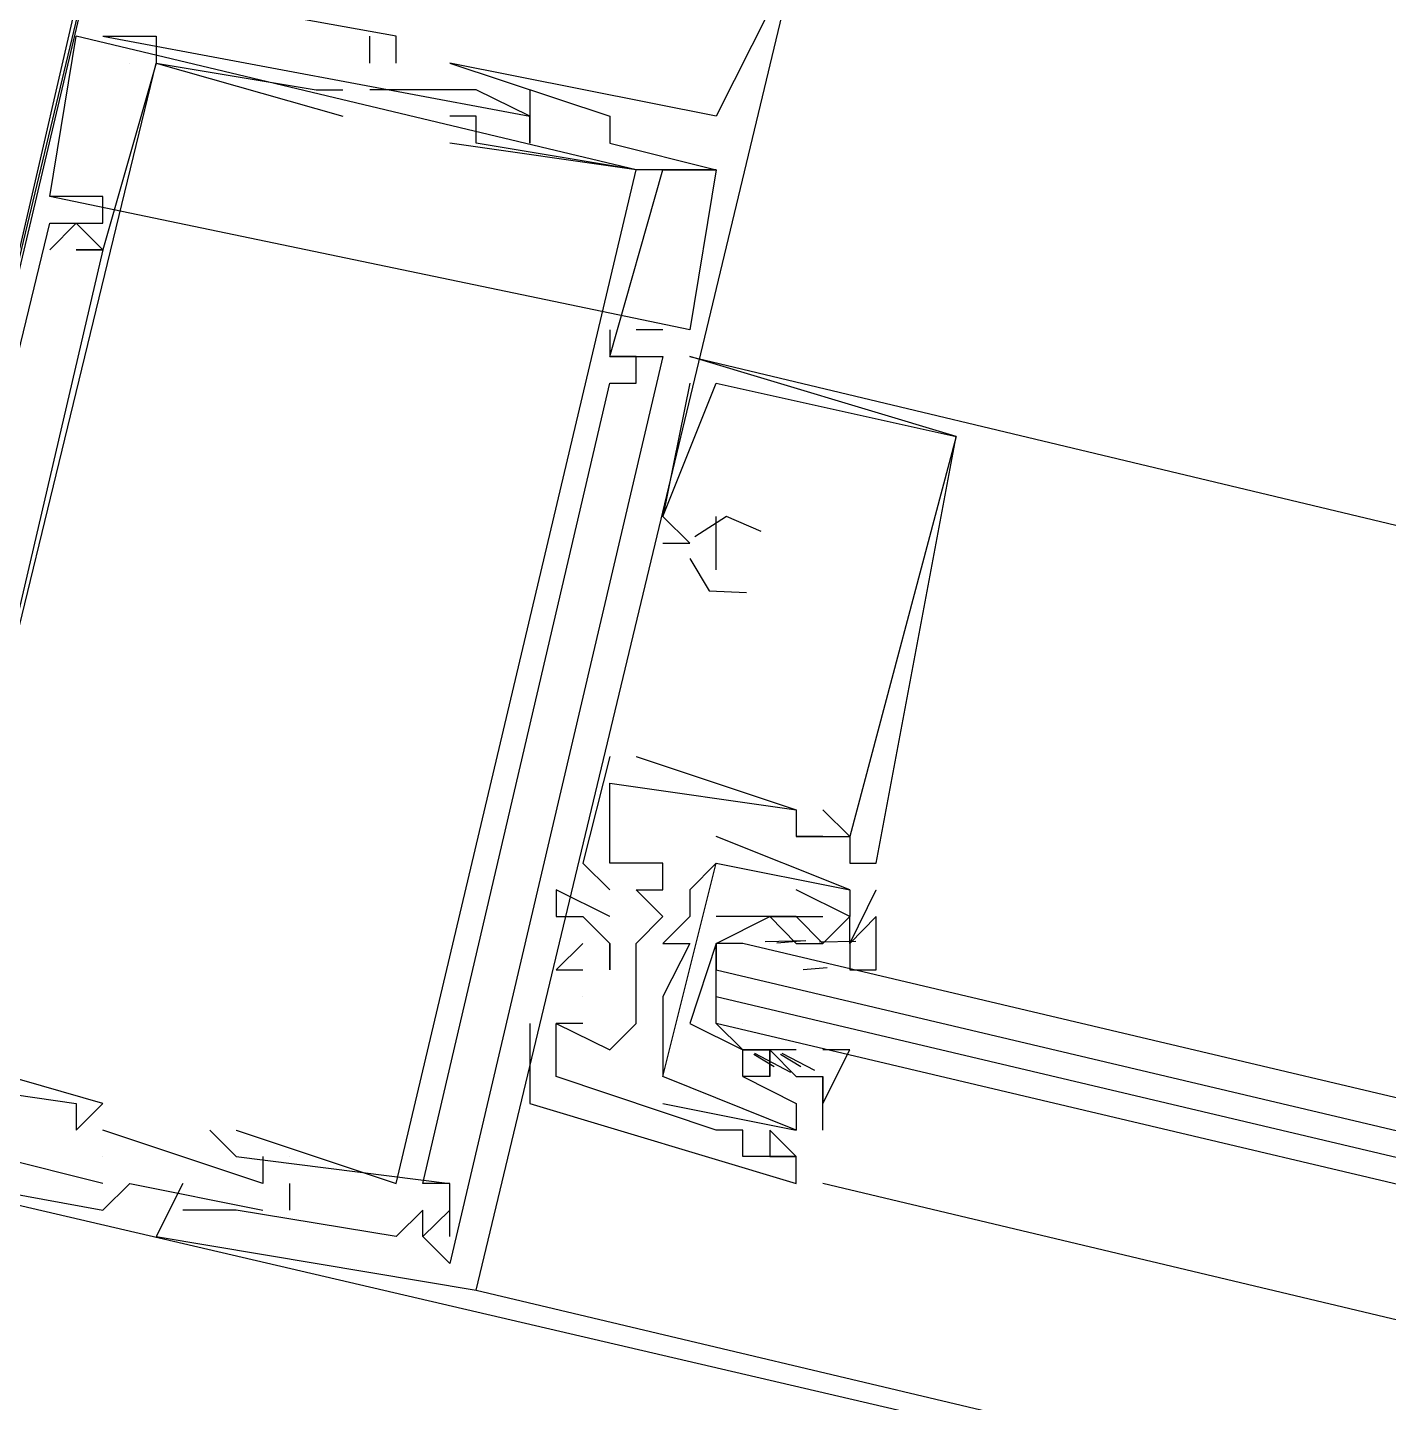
# Model space of a CAD drawing. Header units: feet. Extents: x -84 to 198, y -22 to 181.
# Drawn here: x 110.336 to 111.016, y 147.455 to 148.142 of the extents above; entities that cross this region are included whole.
import ezdxf

# ---------------------------------------------------------------- set-up
doc = ezdxf.new("R2010")
doc.units = ezdxf.units.FT
doc.layers.add('A-LINEA', color=7, linetype='CONTINUOUS')
doc.layers.add('A-MURO-CONCRETO', color=8, linetype='CONTINUOUS')

msp = doc.modelspace()

# ---------------------------------------------------------------- linework, layer by layer
at = {"layer": 'A-LINEA'}
for p, q in [((110.64, 148.0711), (110.36, 148.1378)), ((110.36, 148.1378), (110.36, 148.1378)), ((110.64, 148.0711), (110.36, 148.1378)), ((110.36, 148.1378), (110.36, 148.1378)), ((110.64, 148.0711), (110.36, 148.1378)), ((110.36, 148.1378), (110.36, 148.1378)), ((110.3733, 148.1378), (110.4, 148.1378)), ((110.3733, 148.1378), (110.3733, 148.1378)), ((110.3733, 148.1378), (110.3733, 148.1378)), ((110.3733, 148.1378), (110.4, 148.1378)), ((110.3733, 148.1378), (110.3733, 148.1378)), ((110.3733, 148.1378), (110.3733, 148.1378)), ((110.3733, 148.1378), (110.4, 148.1378)), ((110.3733, 148.1378), (110.3733, 148.1378)), ((110.3733, 148.1378), (110.3733, 148.1378)), ((110.4, 148.1378), (110.4, 148.1378)), ((110.4, 148.1378), (110.4, 148.1378)), ((110.4, 148.1378), (110.4, 148.1378)), ((110.4, 148.1378), (110.4, 148.1378)), ((110.4, 148.1378), (110.4, 148.1378)), ((110.4, 148.1378), (110.4, 148.1378)), ((110.5067, 148.1378), (110.5067, 148.1378)), ((110.5067, 148.1378), (110.5067, 148.1378)), ((110.5067, 148.1378), (110.5067, 148.1378)), ((110.52, 148.1378), (110.52, 148.1378)), ((110.52, 148.1378), (110.52, 148.1378)), ((110.52, 148.1378), (110.52, 148.1378)), ((110.3867, 148.1244), (110.3867, 148.1244)), ((110.3867, 148.1244), (110.3867, 148.1244)), ((110.3867, 148.1244), (110.3867, 148.1244)), ((110.4, 148.1244), (110.4, 148.1244)), ((110.4, 148.1244), (110.4, 148.1244)), ((110.4, 148.1244), (110.4, 148.1244)), ((110.4, 148.1244), (110.4, 148.1244)), ((110.4, 148.1244), (110.4, 148.1244)), ((110.4, 148.1244), (110.4, 148.1244)), ((110.4, 148.1244), (110.4, 148.1244)), ((110.4, 148.1244), (110.4, 148.1244)), ((110.4, 148.1244), (110.4, 148.1244)), ((110.5067, 148.1244), (110.5067, 148.1244)), ((110.5067, 148.1244), (110.5067, 148.1244)), ((110.5067, 148.1244), (110.5067, 148.1244)), ((110.5067, 148.1244), (110.5067, 148.1244)), ((110.5067, 148.1244), (110.5067, 148.1244)), ((110.5067, 148.1244), (110.5067, 148.1244)), ((110.52, 148.1244), (110.52, 148.1244)), ((110.52, 148.1244), (110.52, 148.1244)), ((110.52, 148.1244), (110.52, 148.1244)), ((110.52, 148.1244), (110.52, 148.1244)), ((110.52, 148.1244), (110.52, 148.1244)), ((110.52, 148.1244), (110.52, 148.1244)), ((110.5467, 148.1244), (110.5467, 148.1244)), ((110.5467, 148.1244), (110.5467, 148.1244)), ((110.5467, 148.1244), (110.5467, 148.1244)), ((110.48, 148.1111), (110.48, 148.1111)), ((110.48, 148.1111), (110.48, 148.1111)), ((110.48, 148.1111), (110.48, 148.1111)), ((110.4933, 148.1111), (110.4933, 148.1111)), ((110.4933, 148.1111), (110.4933, 148.1111)), ((110.4933, 148.1111), (110.4933, 148.1111)), ((110.5067, 148.1111), (110.5067, 148.1111)), ((110.5067, 148.1111), (110.5067, 148.1111)), ((110.5067, 148.1111), (110.5067, 148.1111)), ((110.5467, 148.1111), (110.5467, 148.1111)), ((110.5467, 148.1111), (110.5467, 148.1111)), ((110.5467, 148.1111), (110.5467, 148.1111)), ((110.56, 148.1111), (110.56, 148.1111)), ((110.56, 148.1111), (110.56, 148.1111)), ((110.56, 148.1111), (110.56, 148.1111)), ((110.5867, 148.1111), (110.5867, 148.1111)), ((110.5867, 148.1111), (110.5867, 148.1111)), ((110.5867, 148.1111), (110.5867, 148.1111)), ((110.4933, 148.0978), (110.4933, 148.0978)), ((110.4933, 148.0978), (110.4933, 148.0978)), ((110.4933, 148.0978), (110.4933, 148.0978)), ((110.5467, 148.0978), (110.5467, 148.0978)), ((110.5467, 148.0978), (110.5467, 148.0978)), ((110.5467, 148.0978), (110.5467, 148.0978)), ((110.56, 148.0978), (110.56, 148.0978)), ((110.56, 148.0978), (110.56, 148.0978)), ((110.56, 148.0978), (110.56, 148.0978)), ((110.5867, 148.0978), (110.5867, 148.0978)), ((110.5867, 148.0978), (110.5867, 148.0978)), ((110.5867, 148.0978), (110.5867, 148.0978)), ((110.5867, 148.0978), (110.5867, 148.0978)), ((110.5867, 148.0978), (110.5867, 148.0978)), ((110.5867, 148.0978), (110.5867, 148.0978)), ((110.5867, 148.0978), (110.5867, 148.0978)), ((110.5867, 148.0978), (110.5867, 148.0978)), ((110.5867, 148.0978), (110.5867, 148.0978)), ((110.6267, 148.0978), (110.6267, 148.0978)), ((110.6267, 148.0978), (110.6267, 148.0978)), ((110.6267, 148.0978), (110.6267, 148.0978)), ((110.68, 148.0978), (110.68, 148.0978)), ((110.68, 148.0978), (110.68, 148.0978)), ((110.68, 148.0978), (110.68, 148.0978)), ((110.5467, 148.0844), (110.5467, 148.0844)), ((110.5467, 148.0844), (110.5467, 148.0844)), ((110.5467, 148.0844), (110.5467, 148.0844)), ((110.56, 148.0844), (110.56, 148.0844)), ((110.56, 148.0844), (110.56, 148.0844)), ((110.56, 148.0844), (110.56, 148.0844)), ((110.5867, 148.0844), (110.5867, 148.0844)), ((110.5867, 148.0844), (110.5867, 148.0844)), ((110.5867, 148.0844), (110.5867, 148.0844)), ((110.6267, 148.0844), (110.6267, 148.0844)), ((110.6267, 148.0844), (110.6267, 148.0844)), ((110.6267, 148.0844), (110.6267, 148.0844)), ((110.64, 148.0711), (110.64, 148.0711)), ((110.64, 148.0711), (110.64, 148.0711)), ((110.64, 148.0711), (110.64, 148.0711)), ((110.64, 148.0711), (110.64, 148.0711)), ((110.64, 148.0711), (110.64, 148.0711)), ((110.64, 148.0711), (110.64, 148.0711)), ((110.6533, 148.0711), (110.6533, 148.0711)), ((110.6533, 148.0711), (110.6533, 148.0711)), ((110.6533, 148.0711), (110.6533, 148.0711)), ((110.68, 148.0711), (110.68, 148.0711)), ((110.68, 148.0711), (110.68, 148.0711)), ((110.68, 148.0711), (110.68, 148.0711)), ((110.68, 148.0711), (110.68, 148.0711)), ((110.68, 148.0711), (110.68, 148.0711)), ((110.68, 148.0711), (110.68, 148.0711)), ((110.68, 148.0711), (110.68, 148.0711)), ((110.68, 148.0711), (110.68, 148.0711)), ((110.68, 148.0711), (110.68, 148.0711)), ((110.6667, 147.9911), (110.3467, 148.0578)), ((110.3467, 148.0578), (110.3467, 148.0578)), ((110.6667, 147.9911), (110.3467, 148.0578)), ((110.3467, 148.0578), (110.3467, 148.0578)), ((110.6667, 147.9911), (110.3467, 148.0578)), ((110.3467, 148.0578), (110.3467, 148.0578)), ((110.3733, 148.0578), (110.3733, 148.0578)), ((110.3733, 148.0578), (110.3733, 148.0578)), ((110.3733, 148.0578), (110.3733, 148.0578)), ((110.36, 148.0444), (110.3467, 148.0311)), ((110.3467, 148.0444), (110.3467, 148.0444)), ((110.36, 148.0444), (110.3467, 148.0311)), ((110.3467, 148.0444), (110.3467, 148.0444)), ((110.36, 148.0444), (110.3467, 148.0311)), ((110.3467, 148.0444), (110.3467, 148.0444)), ((110.36, 148.0444), (110.36, 148.0444)), ((110.36, 148.0444), (110.36, 148.0444)), ((110.36, 148.0444), (110.36, 148.0444)), ((110.36, 148.0444), (110.36, 148.0444)), ((110.36, 148.0444), (110.36, 148.0444)), ((110.36, 148.0444), (110.36, 148.0444)), ((110.3733, 148.0444), (110.3733, 148.0444)), ((110.3733, 148.0444), (110.3733, 148.0444)), ((110.3733, 148.0444), (110.3733, 148.0444)), ((110.3467, 148.0311), (110.3467, 148.0311)), ((110.3467, 148.0311), (110.3467, 148.0311)), ((110.3467, 148.0311), (110.3467, 148.0311)), ((110.36, 148.0311), (110.36, 148.0311)), ((110.36, 148.0311), (110.36, 148.0311)), ((110.36, 148.0311), (110.36, 148.0311)), ((110.3733, 148.0311), (110.3733, 148.0311)), ((110.3733, 148.0311), (110.3733, 148.0311)), ((110.3733, 148.0311), (110.3733, 148.0311)), ((110.3733, 148.0311), (110.3733, 148.0311)), ((110.3733, 148.0311), (110.3733, 148.0311)), ((110.3733, 148.0311), (110.3733, 148.0311)), ((110.6267, 147.9911), (110.6267, 147.9911)), ((110.6267, 147.9911), (110.6267, 147.9911)), ((110.6267, 147.9911), (110.6267, 147.9911)), ((110.6533, 147.9911), (110.64, 147.9911)), ((110.64, 147.9911), (110.64, 147.9911)), ((110.6533, 147.9911), (110.64, 147.9911)), ((110.64, 147.9911), (110.64, 147.9911)), ((110.6533, 147.9911), (110.64, 147.9911)), ((110.64, 147.9911), (110.64, 147.9911)), ((110.6533, 147.9911), (110.6533, 147.9911)), ((110.6533, 147.9911), (110.6533, 147.9911)), ((110.6533, 147.9911), (110.6533, 147.9911)), ((110.6667, 147.9911), (110.6667, 147.9911)), ((110.6667, 147.9911), (110.6667, 147.9911)), ((110.6667, 147.9911), (110.6667, 147.9911)), ((110.6267, 147.9778), (110.6267, 147.9778)), ((110.6267, 147.9778), (110.6267, 147.9778)), ((110.6267, 147.9778), (110.6267, 147.9778)), ((110.6267, 147.9778), (110.6267, 147.9778)), ((110.6267, 147.9778), (110.6267, 147.9778)), ((110.6267, 147.9778), (110.6267, 147.9778)), ((110.64, 147.9778), (110.64, 147.9778)), ((110.64, 147.9778), (110.64, 147.9778)), ((110.64, 147.9778), (110.64, 147.9778)), ((110.64, 147.9778), (110.64, 147.9778)), ((110.64, 147.9778), (110.64, 147.9778)), ((110.64, 147.9778), (110.64, 147.9778)), ((110.6533, 147.9778), (110.6533, 147.9778)), ((110.6533, 147.9778), (110.6533, 147.9778)), ((110.6533, 147.9778), (110.6533, 147.9778)), ((110.8, 147.9378), (110.6667, 147.9778)), ((110.6667, 147.9778), (110.6667, 147.9778)), ((110.8, 147.9378), (110.6667, 147.9778)), ((110.6667, 147.9778), (110.6667, 147.9778)), ((110.8, 147.9378), (110.6667, 147.9778)), ((110.6667, 147.9778), (110.6667, 147.9778)), ((110.6267, 147.9644), (110.6267, 147.9644)), ((110.6267, 147.9644), (110.6267, 147.9644)), ((110.6267, 147.9644), (110.6267, 147.9644)), ((110.64, 147.9644), (110.64, 147.9644)), ((110.64, 147.9644), (110.64, 147.9644)), ((110.64, 147.9644), (110.64, 147.9644)), ((110.6667, 147.9644), (110.6533, 147.8978)), ((110.6667, 147.9644), (110.6533, 147.8978)), ((110.6667, 147.9644), (110.6533, 147.8978)), ((110.6667, 147.9644), (110.6667, 147.9644)), ((110.6667, 147.9644), (110.6667, 147.9644)), ((110.6667, 147.9644), (110.6667, 147.9644)), ((110.68, 147.9644), (110.68, 147.9644)), ((110.68, 147.9644), (110.68, 147.9644)), ((110.68, 147.9644), (110.68, 147.9644)), ((110.8, 147.9378), (110.8, 147.9378)), ((110.8, 147.9378), (110.8, 147.9378)), ((110.8, 147.9378), (110.8, 147.9378)), ((110.8, 147.9378), (110.8, 147.9378)), ((110.8, 147.9378), (110.8, 147.9378)), ((110.8, 147.9378), (110.8, 147.9378)), ((110.6533, 147.8978), (110.6533, 147.8978)), ((110.6533, 147.8978), (110.6533, 147.8978)), ((110.6533, 147.8978), (110.6533, 147.8978)), ((110.6533, 147.8978), (110.6533, 147.8978)), ((110.6533, 147.8978), (110.6533, 147.8978)), ((110.6533, 147.8978), (110.6533, 147.8978)), ((110.68, 147.8978), (110.68, 147.8978)), ((110.68, 147.8978), (110.68, 147.8978)), ((110.68, 147.8978), (110.68, 147.8978)), ((110.6533, 147.8844), (110.6667, 147.8844)), ((110.6533, 147.8844), (110.6533, 147.8844)), ((110.6533, 147.8844), (110.6667, 147.8844)), ((110.6533, 147.8844), (110.6533, 147.8844)), ((110.6533, 147.8844), (110.6667, 147.8844)), ((110.6533, 147.8844), (110.6533, 147.8844)), ((110.6667, 147.8844), (110.6667, 147.8844)), ((110.6667, 147.8844), (110.6667, 147.8844)), ((110.6667, 147.8844), (110.6667, 147.8844)), ((110.6667, 147.8844), (110.6667, 147.8844)), ((110.6667, 147.8844), (110.6667, 147.8844)), ((110.6667, 147.8844), (110.6667, 147.8844)), ((110.68, 147.8844), (110.68, 147.8844)), ((110.68, 147.8844), (110.68, 147.8844)), ((110.68, 147.8844), (110.68, 147.8844)), ((110.68, 147.8711), (110.68, 147.8711)), ((110.68, 147.8711), (110.68, 147.8711)), ((110.68, 147.8711), (110.68, 147.8711)), ((110.6267, 147.7778), (110.6267, 147.7778)), ((110.6267, 147.7778), (110.6267, 147.7778)), ((110.6267, 147.7778), (110.6267, 147.7778)), ((110.64, 147.7778), (110.64, 147.7778)), ((110.64, 147.7778), (110.64, 147.7778)), ((110.64, 147.7778), (110.64, 147.7778)), ((110.6267, 147.7644), (110.6267, 147.7644)), ((110.6267, 147.7644), (110.6267, 147.7644)), ((110.6267, 147.7644), (110.6267, 147.7644)), ((110.6267, 147.7644), (110.6267, 147.7644)), ((110.6267, 147.7644), (110.6267, 147.7644)), ((110.6267, 147.7644), (110.6267, 147.7644)), ((110.72, 147.7511), (110.72, 147.7511)), ((110.72, 147.7511), (110.72, 147.7511)), ((110.72, 147.7511), (110.72, 147.7511)), ((110.72, 147.7511), (110.72, 147.7511)), ((110.72, 147.7511), (110.72, 147.7511)), ((110.72, 147.7511), (110.72, 147.7511)), ((110.7333, 147.7511), (110.7333, 147.7511)), ((110.7333, 147.7511), (110.7333, 147.7511)), ((110.7333, 147.7511), (110.7333, 147.7511)), ((110.7467, 147.7111), (110.68, 147.7378)), ((110.68, 147.7378), (110.68, 147.7378)), ((110.7467, 147.7111), (110.68, 147.7378)), ((110.68, 147.7378), (110.68, 147.7378)), ((110.72, 147.7378), (110.72, 147.7378)), ((110.72, 147.7378), (110.72, 147.7378)), ((110.72, 147.7378), (110.72, 147.7378)), ((110.72, 147.7378), (110.72, 147.7378)), ((110.72, 147.7378), (110.72, 147.7378)), ((110.72, 147.7378), (110.72, 147.7378)), ((110.7333, 147.7378), (110.7333, 147.7378)), ((110.7333, 147.7378), (110.7333, 147.7378)), ((110.7333, 147.7378), (110.7333, 147.7378)), ((110.7467, 147.7378), (110.7467, 147.7378)), ((110.7467, 147.7378), (110.7467, 147.7378)), ((110.7467, 147.7378), (110.7467, 147.7378)), ((110.7467, 147.7378), (110.7467, 147.7378)), ((110.7467, 147.7378), (110.7467, 147.7378)), ((110.7467, 147.7378), (110.7467, 147.7378)), ((110.6133, 147.7244), (110.6133, 147.7244)), ((110.6133, 147.7244), (110.6133, 147.7244)), ((110.6133, 147.7244), (110.6133, 147.7244)), ((110.6267, 147.7244), (110.6267, 147.7244)), ((110.6267, 147.7244), (110.6267, 147.7244)), ((110.6267, 147.7244), (110.6267, 147.7244)), ((110.6533, 147.7244), (110.6533, 147.7244)), ((110.6533, 147.7244), (110.6533, 147.7244)), ((110.6533, 147.7244), (110.6533, 147.7244)), ((110.68, 147.7244), (110.68, 147.7244)), ((110.68, 147.7244), (110.68, 147.7244)), ((110.68, 147.7244), (110.68, 147.7244)), ((110.68, 147.7244), (110.68, 147.7244)), ((110.7467, 147.7244), (110.7467, 147.7244)), ((110.7467, 147.7244), (110.7467, 147.7244)), ((110.7467, 147.7244), (110.7467, 147.7244)), ((110.76, 147.7244), (110.76, 147.7244)), ((110.76, 147.7244), (110.76, 147.7244)), ((110.76, 147.7244), (110.76, 147.7244)), ((110.6, 147.7111), (110.6, 147.7111)), ((110.6, 147.7111), (110.6, 147.7111)), ((110.6, 147.7111), (110.6, 147.7111)), ((110.6267, 147.7111), (110.6267, 147.7111)), ((110.6267, 147.7111), (110.6267, 147.7111)), ((110.6267, 147.7111), (110.6267, 147.7111)), ((110.64, 147.7111), (110.64, 147.7111)), ((110.64, 147.7111), (110.64, 147.7111)), ((110.64, 147.7111), (110.64, 147.7111)), ((110.6533, 147.7111), (110.6533, 147.7111)), ((110.6533, 147.7111), (110.6533, 147.7111)), ((110.6533, 147.7111), (110.6533, 147.7111)), ((110.6667, 147.7111), (110.6667, 147.7111)), ((110.6667, 147.7111), (110.6667, 147.7111)), ((110.72, 147.7111), (110.72, 147.7111)), ((110.72, 147.7111), (110.72, 147.7111)), ((110.7467, 147.6844), (110.76, 147.7111)), ((110.7467, 147.7111), (110.7467, 147.7111)), ((110.7467, 147.7111), (110.7467, 147.7111)), ((110.7467, 147.6844), (110.76, 147.7111)), ((110.7467, 147.7111), (110.7467, 147.7111)), ((110.7467, 147.7111), (110.7467, 147.7111)), ((110.76, 147.7111), (110.76, 147.7111)), ((110.76, 147.7111), (110.76, 147.7111)), ((110.6, 147.6978), (110.6, 147.6978)), ((110.6, 147.6978), (110.6, 147.6978)), ((110.6, 147.6978), (110.6, 147.6978)), ((110.6133, 147.6978), (110.6133, 147.6978)), ((110.6133, 147.6978), (110.6133, 147.6978)), ((110.6133, 147.6978), (110.6133, 147.6978)), ((110.6267, 147.6978), (110.6267, 147.6978)), ((110.6267, 147.6978), (110.6267, 147.6978)), ((110.6267, 147.6978), (110.6267, 147.6978)), ((110.6533, 147.6978), (110.6533, 147.6978)), ((110.6533, 147.6978), (110.6533, 147.6978)), ((110.6533, 147.6978), (110.6533, 147.6978)), ((110.6667, 147.6978), (110.6667, 147.6978)), ((110.6667, 147.6978), (110.6667, 147.6978)), ((110.7067, 147.6978), (110.7067, 147.6978)), ((110.7067, 147.6978), (110.7067, 147.6978)), ((110.72, 147.6978), (110.72, 147.6978)), ((110.72, 147.6978), (110.72, 147.6978)), ((110.72, 147.6978), (110.72, 147.6978)), ((110.72, 147.6978), (110.72, 147.6978)), ((110.7333, 147.6978), (110.7333, 147.6978)), ((110.7333, 147.6978), (110.7333, 147.6978)), ((110.7467, 147.6978), (110.7467, 147.6978)), ((110.7467, 147.6978), (110.7467, 147.6978)), ((110.6133, 147.6844), (110.6133, 147.6844)), ((110.6133, 147.6844), (110.6133, 147.6844)), ((110.6133, 147.6844), (110.6133, 147.6844)), ((110.6267, 147.6844), (110.6267, 147.6844)), ((110.6267, 147.6844), (110.6267, 147.6844)), ((110.6267, 147.6844), (110.6267, 147.6844)), ((110.64, 147.6844), (110.64, 147.6844)), ((110.64, 147.6844), (110.64, 147.6844)), ((110.64, 147.6844), (110.64, 147.6844)), ((110.6533, 147.6844), (110.6533, 147.6844)), ((110.6533, 147.6844), (110.6533, 147.6844)), ((110.6667, 147.6844), (110.6667, 147.6844)), ((110.68, 147.6844), (110.6667, 147.6444)), ((110.6667, 147.6844), (110.6667, 147.6844)), ((110.7044, 147.6853), (110.7248, 147.6859)), ((110.7067, 147.6844), (110.7067, 147.6844)), ((110.7102, 147.6846), (110.7221, 147.6856)), ((110.72, 147.6844), (110.7333, 147.6844)), ((110.72, 147.6844), (110.72, 147.6844)), ((110.7316, 147.6852), (110.7498, 147.6855)), ((110.7333, 147.6844), (110.7333, 147.6844)), ((110.7333, 147.6844), (110.7333, 147.6844)), ((110.7467, 147.6844), (110.7467, 147.6844)), ((110.7467, 147.6844), (110.7467, 147.6844)), ((110.6, 147.6711), (110.6, 147.6711)), ((110.6, 147.6711), (110.6, 147.6711)), ((110.6, 147.6711), (110.6, 147.6711)), ((110.6133, 147.6711), (110.6133, 147.6711)), ((110.6133, 147.6711), (110.6133, 147.6711)), ((110.6133, 147.6711), (110.6133, 147.6711)), ((110.64, 147.6711), (110.64, 147.6711)), ((110.64, 147.6711), (110.64, 147.6711)), ((110.64, 147.6711), (110.64, 147.6711)), ((110.68, 147.6578), (110.68, 147.6711)), ((110.7235, 147.6713), (110.7354, 147.6723)), ((110.6133, 147.6578), (110.6133, 147.6578)), ((110.6133, 147.6578), (110.6133, 147.6578)), ((110.6133, 147.6578), (110.6133, 147.6578)), ((110.64, 147.6578), (110.64, 147.6578)), ((110.64, 147.6578), (110.64, 147.6578)), ((110.64, 147.6578), (110.64, 147.6578)), ((110.6533, 147.6578), (110.6533, 147.6578)), ((110.6533, 147.6578), (110.6533, 147.6578)), ((110.5867, 147.6444), (110.5867, 147.6444)), ((110.5867, 147.6444), (110.5867, 147.6444)), ((110.5867, 147.6444), (110.5867, 147.6444)), ((110.6, 147.6444), (110.6, 147.6444)), ((110.6, 147.6444), (110.6, 147.6444)), ((110.6, 147.6444), (110.6, 147.6444)), ((110.6, 147.6444), (110.6, 147.6444)), ((110.6, 147.6444), (110.6, 147.6444)), ((110.6, 147.6444), (110.6, 147.6444)), ((110.6133, 147.6444), (110.6133, 147.6444)), ((110.6133, 147.6444), (110.6133, 147.6444)), ((110.6133, 147.6444), (110.6133, 147.6444)), ((110.64, 147.6444), (110.64, 147.6444)), ((110.64, 147.6444), (110.64, 147.6444)), ((110.64, 147.6444), (110.64, 147.6444)), ((110.68, 147.6444), (110.68, 147.6444)), ((110.6933, 147.6444), (110.6933, 147.6444)), ((110.6267, 147.6311), (110.6267, 147.6311)), ((110.6267, 147.6311), (110.6267, 147.6311)), ((110.6267, 147.6311), (110.6267, 147.6311)), ((110.6533, 147.6311), (110.6533, 147.6311)), ((110.6533, 147.6311), (110.6533, 147.6311)), ((110.6933, 147.6311), (110.6933, 147.6311)), ((110.6933, 147.6311), (110.6933, 147.6311)), ((110.7089, 147.6226), (110.6987, 147.6288)), ((110.7172, 147.6198), (110.6992, 147.6294)), ((110.7067, 147.6311), (110.7067, 147.6311)), ((110.7067, 147.6311), (110.7067, 147.6311)), ((110.72, 147.6311), (110.7067, 147.6311)), ((110.7067, 147.6311), (110.7067, 147.6311)), ((110.7222, 147.6226), (110.7121, 147.6288)), ((110.7292, 147.6208), (110.713, 147.6293)), ((110.72, 147.6311), (110.72, 147.6311)), ((110.72, 147.6311), (110.72, 147.6311)), ((110.6, 147.6178), (110.6, 147.6178)), ((110.6, 147.6178), (110.6, 147.6178)), ((110.6, 147.6178), (110.6, 147.6178)), ((110.6533, 147.6178), (110.6533, 147.6178)), ((110.6533, 147.6178), (110.6533, 147.6178)), ((110.6933, 147.6178), (110.6933, 147.6178)), ((110.6933, 147.6178), (110.6933, 147.6178)), ((110.6933, 147.6178), (110.6933, 147.6178)), ((110.6933, 147.6178), (110.6933, 147.6178)), ((110.7067, 147.6178), (110.7067, 147.6178)), ((110.7067, 147.6178), (110.7067, 147.6178)), ((110.7067, 147.6178), (110.7067, 147.6178)), ((110.7067, 147.6178), (110.7067, 147.6178)), ((110.7333, 147.5911), (110.7333, 147.6178)), ((110.7333, 147.6178), (110.7333, 147.6178)), ((110.7333, 147.5911), (110.7333, 147.6178)), ((110.7333, 147.6178), (110.7333, 147.6178)), ((110.36, 147.6044), (110.36, 147.6044)), ((110.36, 147.6044), (110.36, 147.6044)), ((110.36, 147.6044), (110.36, 147.6044)), ((110.3733, 147.6044), (110.3733, 147.6044)), ((110.3733, 147.6044), (110.3733, 147.6044)), ((110.3733, 147.6044), (110.3733, 147.6044)), ((110.5867, 147.6044), (110.5867, 147.6044)), ((110.5867, 147.6044), (110.5867, 147.6044)), ((110.5867, 147.6044), (110.5867, 147.6044)), ((110.6533, 147.6044), (110.72, 147.5911)), ((110.6533, 147.6044), (110.6533, 147.6044)), ((110.6533, 147.6044), (110.72, 147.5911)), ((110.6533, 147.6044), (110.6533, 147.6044)), ((110.72, 147.6044), (110.72, 147.6044)), ((110.72, 147.6044), (110.72, 147.6044)), ((110.36, 147.5911), (110.36, 147.5911)), ((110.36, 147.5911), (110.36, 147.5911)), ((110.36, 147.5911), (110.36, 147.5911)), ((110.3733, 147.5911), (110.3733, 147.5911)), ((110.3733, 147.5911), (110.3733, 147.5911)), ((110.3733, 147.5911), (110.3733, 147.5911)), ((110.4267, 147.5911), (110.4267, 147.5911)), ((110.4267, 147.5911), (110.4267, 147.5911)), ((110.4267, 147.5911), (110.4267, 147.5911)), ((110.44, 147.5911), (110.44, 147.5911)), ((110.44, 147.5911), (110.44, 147.5911)), ((110.44, 147.5911), (110.44, 147.5911)), ((110.68, 147.5911), (110.68, 147.5911)), ((110.68, 147.5911), (110.68, 147.5911)), ((110.68, 147.5911), (110.68, 147.5911)), ((110.6933, 147.5911), (110.6933, 147.5911)), ((110.6933, 147.5911), (110.6933, 147.5911)), ((110.6933, 147.5911), (110.6933, 147.5911)), ((110.7067, 147.5911), (110.7067, 147.5911)), ((110.7067, 147.5911), (110.7067, 147.5911)), ((110.7067, 147.5911), (110.7067, 147.5911)), ((110.72, 147.5911), (110.72, 147.5911)), ((110.72, 147.5911), (110.72, 147.5911)), ((110.72, 147.5911), (110.72, 147.5911)), ((110.72, 147.5911), (110.72, 147.5911)), ((110.7333, 147.5911), (110.7333, 147.5911)), ((110.7333, 147.5911), (110.7333, 147.5911)), ((110.2267, 147.5778), (110.8, 147.4444)), ((110.3733, 147.5778), (110.3733, 147.5778)), ((110.3733, 147.5778), (110.3733, 147.5778)), ((110.3733, 147.5778), (110.3733, 147.5778)), ((110.3733, 147.5778), (110.3733, 147.5778)), ((110.3733, 147.5778), (110.3733, 147.5778)), ((110.3733, 147.5778), (110.3733, 147.5778)), ((110.44, 147.5778), (110.44, 147.5778)), ((110.44, 147.5778), (110.44, 147.5778)), ((110.44, 147.5778), (110.44, 147.5778)), ((110.4533, 147.5778), (110.4533, 147.5778)), ((110.4533, 147.5778), (110.4533, 147.5778)), ((110.4533, 147.5778), (110.4533, 147.5778)), ((110.4667, 147.5778), (110.4667, 147.5778)), ((110.4667, 147.5778), (110.4667, 147.5778)), ((110.4667, 147.5778), (110.4667, 147.5778)), ((110.4667, 147.5778), (110.4667, 147.5778)), ((110.4667, 147.5778), (110.4667, 147.5778)), ((110.4667, 147.5778), (110.4667, 147.5778)), ((110.6933, 147.5778), (110.6933, 147.5778)), ((110.6933, 147.5778), (110.6933, 147.5778)), ((110.6933, 147.5778), (110.6933, 147.5778)), ((110.7067, 147.5778), (110.7067, 147.5778)), ((110.7067, 147.5778), (110.7067, 147.5778)), ((110.7067, 147.5778), (110.7067, 147.5778)), ((110.72, 147.5778), (110.72, 147.5778)), ((110.72, 147.5778), (110.72, 147.5778)), ((110.72, 147.5778), (110.72, 147.5778)), ((110.72, 147.5778), (110.72, 147.5778)), ((110.72, 147.5778), (110.72, 147.5778)), ((110.72, 147.5778), (110.72, 147.5778)), ((110.3733, 147.5644), (110.3733, 147.5644)), ((110.3733, 147.5644), (110.3733, 147.5644)), ((110.3733, 147.5644), (110.3733, 147.5644)), ((110.3867, 147.5644), (110.3867, 147.5644)), ((110.3867, 147.5644), (110.3867, 147.5644)), ((110.3867, 147.5644), (110.3867, 147.5644)), ((110.4133, 147.5644), (110.4133, 147.5644)), ((110.4133, 147.5644), (110.4133, 147.5644)), ((110.4133, 147.5644), (110.4133, 147.5644)), ((110.4533, 147.5644), (110.4533, 147.5644)), ((110.4533, 147.5644), (110.4533, 147.5644)), ((110.4533, 147.5644), (110.4533, 147.5644)), ((110.4667, 147.5511), (110.4667, 147.5644)), ((110.4667, 147.5644), (110.4667, 147.5644)), ((110.4667, 147.5511), (110.4667, 147.5644)), ((110.4667, 147.5644), (110.4667, 147.5644)), ((110.4667, 147.5511), (110.4667, 147.5644)), ((110.4667, 147.5644), (110.4667, 147.5644)), ((110.52, 147.5644), (110.52, 147.5644)), ((110.52, 147.5644), (110.52, 147.5644)), ((110.52, 147.5644), (110.52, 147.5644)), ((110.5333, 147.5644), (110.5333, 147.5644)), ((110.5333, 147.5644), (110.5333, 147.5644)), ((110.5333, 147.5644), (110.5333, 147.5644)), ((110.5467, 147.5644), (110.5467, 147.5644)), ((110.5467, 147.5644), (110.5467, 147.5644)), ((110.5467, 147.5644), (110.5467, 147.5644)), ((110.5467, 147.5644), (110.5467, 147.5644)), ((110.5467, 147.5644), (110.5467, 147.5644)), ((110.5467, 147.5644), (110.5467, 147.5644)), ((110.72, 147.5644), (110.72, 147.5644)), ((110.72, 147.5644), (110.72, 147.5644)), ((110.72, 147.5644), (110.72, 147.5644)), ((112.36, 147.1778), (110.7333, 147.5644)), ((110.3733, 147.5511), (110.3733, 147.5511)), ((110.3733, 147.5511), (110.3733, 147.5511)), ((110.3733, 147.5511), (110.3733, 147.5511)), ((110.4133, 147.5511), (110.4133, 147.5511)), ((110.4133, 147.5511), (110.4133, 147.5511)), ((110.4133, 147.5511), (110.4133, 147.5511)), ((110.44, 147.5511), (110.44, 147.5511)), ((110.44, 147.5511), (110.44, 147.5511)), ((110.44, 147.5511), (110.44, 147.5511)), ((110.4533, 147.5511), (110.4533, 147.5511)), ((110.4533, 147.5511), (110.4533, 147.5511)), ((110.4533, 147.5511), (110.4533, 147.5511)), ((110.4667, 147.5511), (110.4667, 147.5511)), ((110.4667, 147.5511), (110.4667, 147.5511)), ((110.4667, 147.5511), (110.4667, 147.5511)), ((110.5333, 147.5511), (110.5333, 147.5511)), ((110.5333, 147.5511), (110.5333, 147.5511)), ((110.5333, 147.5511), (110.5333, 147.5511)), ((110.5467, 147.5511), (110.5467, 147.5511)), ((110.5467, 147.5511), (110.5467, 147.5511)), ((110.5467, 147.5511), (110.5467, 147.5511)), ((110.4, 147.5378), (110.4, 147.5378)), ((110.4, 147.5378), (110.4, 147.5378)), ((110.4, 147.5378), (110.4, 147.5378)), ((110.52, 147.5378), (110.52, 147.5378)), ((110.52, 147.5378), (110.52, 147.5378)), ((110.52, 147.5378), (110.52, 147.5378)), ((110.5333, 147.5378), (110.5333, 147.5378)), ((110.5333, 147.5378), (110.5333, 147.5378)), ((110.5333, 147.5378), (110.5333, 147.5378)), ((110.5333, 147.5378), (110.5333, 147.5378)), ((110.5333, 147.5378), (110.5333, 147.5378)), ((110.5333, 147.5378), (110.5333, 147.5378)), ((110.5467, 147.5378), (110.5467, 147.5378)), ((110.5467, 147.5378), (110.5467, 147.5378)), ((110.5467, 147.5378), (110.5467, 147.5378)), ((110.5467, 147.5244), (110.5467, 147.5244)), ((110.5467, 147.5244), (110.5467, 147.5244)), ((110.5467, 147.5244), (110.5467, 147.5244)), ((110.56, 147.5111), (110.56, 147.5111)), ((110.56, 147.5111), (110.56, 147.5111)), ((110.56, 147.5111), (118.7733, 145.5644)), ((110.56, 147.5111), (110.56, 147.5111))]:
    msp.add_line(p, q, dxfattribs=at)
for points in [[(110.2267, 147.5778), (110.5733, 149.0444), (106.1867, 150.0844), (105.84, 148.6178), (110.2267, 147.5778)], [(110.3867, 148.2444), (110.3867, 148.2578), (110.2267, 147.5911)], [(110.3867, 148.2444), (110.3867, 148.2578), (110.2267, 147.5911)], [(110.3867, 148.2444), (110.3867, 148.2578), (110.2267, 147.5911)], [(110.4133, 147.5644), (110.4, 147.5378), (110.56, 147.5111), (110.72, 148.1778), (110.7067, 148.1911)], [(110.4133, 147.5644), (110.4, 147.5378), (110.56, 147.5111), (110.72, 148.1778), (110.7067, 148.1911)], [(110.4133, 147.5644), (110.4, 147.5378), (110.56, 147.5111), (110.72, 148.1778), (110.7067, 148.1911)], [(110.52, 148.1244), (110.52, 148.1378), (110.3733, 148.1644)], [(110.52, 148.1244), (110.52, 148.1378), (110.3733, 148.1644)], [(110.52, 148.1244), (110.52, 148.1378), (110.3733, 148.1644)], [(110.7067, 148.1511), (110.68, 148.0978), (110.5467, 148.1244), (110.6267, 148.0978), (110.6267, 148.0844), (110.68, 148.0711), (110.6667, 147.9911)], [(110.7067, 148.1511), (110.68, 148.0978), (110.5467, 148.1244), (110.6267, 148.0978), (110.6267, 148.0844), (110.68, 148.0711), (110.6667, 147.9911)], [(110.7067, 148.1511), (110.68, 148.0978), (110.5467, 148.1244), (110.6267, 148.0978), (110.6267, 148.0844), (110.68, 148.0711), (110.6667, 147.9911)], [(110.2533, 147.5911), (110.24, 147.6044), (110.3467, 148.0444), (110.36, 148.0444), (110.3733, 148.0444), (110.3733, 148.0578), (110.3467, 148.0578), (110.36, 148.1378)], [(110.2533, 147.5911), (110.24, 147.6044), (110.3467, 148.0444), (110.36, 148.0444), (110.3733, 148.0444), (110.3733, 148.0578), (110.3467, 148.0578), (110.36, 148.1378)], [(110.2533, 147.5911), (110.24, 147.6044), (110.3467, 148.0444), (110.36, 148.0444), (110.3733, 148.0444), (110.3733, 148.0578), (110.3467, 148.0578), (110.36, 148.1378)], [(110.3733, 148.1378), (110.4, 148.1378), (110.4, 148.1244), (110.48, 148.1111), (110.4933, 148.1111), (110.4933, 148.1111)], [(110.3733, 148.1378), (110.5867, 148.0978), (110.5867, 148.0844), (110.5867, 148.0978)], [(110.3733, 148.1378), (110.4, 148.1378), (110.4, 148.1244), (110.48, 148.1111), (110.4933, 148.1111), (110.4933, 148.1111)], [(110.3733, 148.1378), (110.5867, 148.0978), (110.5867, 148.0844), (110.5867, 148.0978)], [(110.3733, 148.1378), (110.4, 148.1378), (110.4, 148.1244), (110.48, 148.1111), (110.4933, 148.1111), (110.4933, 148.1111)], [(110.3733, 148.1378), (110.5867, 148.0978), (110.5867, 148.0844), (110.5867, 148.0978)], [(110.5067, 148.1244), (110.5067, 148.1244), (110.5067, 148.1378)], [(110.5067, 148.1244), (110.5067, 148.1244), (110.5067, 148.1378)], [(110.5067, 148.1244), (110.5067, 148.1244), (110.5067, 148.1378)], [(110.36, 148.0311), (110.3733, 148.0311), (110.28, 147.6311), (110.2533, 147.6311), (110.2533, 147.6044), (110.24, 147.6044), (110.2533, 147.6044), (110.2667, 147.6178), (110.36, 147.6044), (110.36, 147.5911), (110.3733, 147.6044), (110.28, 147.6311), (110.4, 148.1244), (110.4933, 148.0978)], [(110.36, 148.0311), (110.3733, 148.0311), (110.28, 147.6311), (110.2533, 147.6311), (110.2533, 147.6044), (110.24, 147.6044), (110.2533, 147.6044), (110.2667, 147.6178), (110.36, 147.6044), (110.36, 147.5911), (110.3733, 147.6044), (110.28, 147.6311), (110.4, 148.1244), (110.4933, 148.0978)], [(110.36, 148.0311), (110.3733, 148.0311), (110.28, 147.6311), (110.2533, 147.6311), (110.2533, 147.6044), (110.24, 147.6044), (110.2533, 147.6044), (110.2667, 147.6178), (110.36, 147.6044), (110.36, 147.5911), (110.3733, 147.6044), (110.28, 147.6311), (110.4, 148.1244), (110.4933, 148.0978)], [(110.4, 148.1244), (110.3733, 148.0311), (110.36, 148.0444), (110.3467, 148.0311)], [(110.4, 148.1244), (110.3733, 148.0311), (110.36, 148.0444), (110.3467, 148.0311)], [(110.4, 148.1244), (110.3733, 148.0311), (110.36, 148.0444), (110.3467, 148.0311)], [(110.5867, 148.1111), (110.5867, 148.0978), (110.56, 148.1111), (110.5467, 148.1111), (110.5067, 148.1111)], [(110.5867, 148.1111), (110.5867, 148.0978), (110.56, 148.1111), (110.5467, 148.1111), (110.5067, 148.1111)], [(110.5867, 148.1111), (110.5867, 148.0978), (110.56, 148.1111), (110.5467, 148.1111), (110.5067, 148.1111)], [(110.6533, 148.0711), (110.68, 148.0711), (110.64, 148.0711), (110.56, 148.0844), (110.56, 148.0978), (110.5467, 148.0978)], [(110.6533, 148.0711), (110.68, 148.0711), (110.64, 148.0711), (110.56, 148.0844), (110.56, 148.0978), (110.5467, 148.0978)], [(110.6533, 148.0711), (110.68, 148.0711), (110.64, 148.0711), (110.56, 148.0844), (110.56, 148.0978), (110.5467, 148.0978)], [(110.44, 147.5911), (110.52, 147.5644), (110.64, 148.0711), (110.5467, 148.0844), (110.5467, 148.0844)], [(110.44, 147.5911), (110.52, 147.5644), (110.64, 148.0711), (110.5467, 148.0844), (110.5467, 148.0844)], [(110.44, 147.5911), (110.52, 147.5644), (110.64, 148.0711), (110.5467, 148.0844), (110.5467, 148.0844)], [(110.5467, 147.5378), (110.5467, 147.5644), (110.5333, 147.5644), (110.6267, 147.9644), (110.64, 147.9644), (110.64, 147.9778), (110.6267, 147.9778), (110.6533, 148.0711)], [(110.5467, 147.5378), (110.5467, 147.5644), (110.5333, 147.5644), (110.6267, 147.9644), (110.64, 147.9644), (110.64, 147.9778), (110.6267, 147.9778), (110.6533, 148.0711)], [(110.5467, 147.5378), (110.5467, 147.5644), (110.5333, 147.5644), (110.6267, 147.9644), (110.64, 147.9644), (110.64, 147.9778), (110.6267, 147.9778), (110.6533, 148.0711)], [(110.3733, 148.0311), (110.36, 148.0311), (110.36, 148.0311)], [(110.3733, 148.0311), (110.36, 148.0311), (110.36, 148.0311)], [(110.3733, 148.0311), (110.36, 148.0311), (110.36, 148.0311)], [(110.6267, 147.9911), (110.6267, 147.9778), (110.64, 147.9778), (110.6533, 147.9778), (110.5467, 147.5244)], [(110.6267, 147.9911), (110.6267, 147.9778), (110.64, 147.9778), (110.6533, 147.9778), (110.5467, 147.5244)], [(110.6267, 147.9911), (110.6267, 147.9778), (110.64, 147.9778), (110.6533, 147.9778), (110.5467, 147.5244)], [(110.6667, 147.9778), (112.4533, 147.5511), (114.5733, 147.0578)], [(110.6667, 147.8844), (110.6533, 147.8978), (110.68, 147.9644), (110.8, 147.9378), (110.7467, 147.7378), (110.7333, 147.7511)], [(110.6667, 147.8844), (110.6533, 147.8978), (110.68, 147.9644), (110.8, 147.9378), (110.7467, 147.7378), (110.7333, 147.7511)], [(110.6667, 147.8844), (110.6533, 147.8978), (110.68, 147.9644), (110.8, 147.9378), (110.7467, 147.7378), (110.7333, 147.7511)], [(110.5867, 147.6444), (110.5867, 147.6044), (110.5867, 147.6044), (110.72, 147.5644), (110.72, 147.5778), (110.7067, 147.5911), (110.7067, 147.5778), (110.72, 147.5778), (110.6933, 147.5778), (110.6933, 147.5911), (110.68, 147.5911), (110.6, 147.6178), (110.6, 147.6444), (110.6267, 147.6311), (110.64, 147.6444), (110.64, 147.6578), (110.64, 147.6711), (110.64, 147.6844), (110.6533, 147.6978), (110.64, 147.7111), (110.6533, 147.7111), (110.6533, 147.7244), (110.6267, 147.7244), (110.6267, 147.7644), (110.72, 147.7511), (110.72, 147.7378), (110.7333, 147.7378), (110.72, 147.7378), (110.7467, 147.7378), (110.7467, 147.7244), (110.76, 147.7244), (110.8, 147.9378)], [(110.5867, 147.6444), (110.5867, 147.6044), (110.5867, 147.6044), (110.72, 147.5644), (110.72, 147.5778), (110.7067, 147.5911), (110.7067, 147.5778), (110.72, 147.5778), (110.6933, 147.5778), (110.6933, 147.5911), (110.68, 147.5911), (110.6, 147.6178), (110.6, 147.6444), (110.6267, 147.6311), (110.64, 147.6444), (110.64, 147.6578), (110.64, 147.6711), (110.64, 147.6844), (110.6533, 147.6978), (110.64, 147.7111), (110.6533, 147.7111), (110.6533, 147.7244), (110.6267, 147.7244), (110.6267, 147.7644), (110.72, 147.7511), (110.72, 147.7378), (110.7333, 147.7378), (110.72, 147.7378), (110.7467, 147.7378), (110.7467, 147.7244), (110.76, 147.7244), (110.8, 147.9378)], [(110.5867, 147.6444), (110.5867, 147.6044), (110.5867, 147.6044), (110.72, 147.5644), (110.72, 147.5778), (110.7067, 147.5911), (110.7067, 147.5778), (110.72, 147.5778), (110.6933, 147.5778), (110.6933, 147.5911), (110.68, 147.5911), (110.6, 147.6178), (110.6, 147.6444), (110.6267, 147.6311), (110.64, 147.6444), (110.64, 147.6578), (110.64, 147.6711), (110.64, 147.6844), (110.6533, 147.6978), (110.64, 147.7111), (110.6533, 147.7111), (110.6533, 147.7244), (110.6267, 147.7244), (110.6267, 147.7644), (110.72, 147.7511), (110.72, 147.7378), (110.7333, 147.7378), (110.72, 147.7378), (110.7467, 147.7378), (110.7467, 147.7244), (110.76, 147.7244), (110.8, 147.9378)], [(110.7024, 147.8902), (110.6851, 147.8977), (110.6693, 147.8876)], [(110.7024, 147.8902), (110.6851, 147.8977), (110.6693, 147.8876)], [(110.7024, 147.8902), (110.6851, 147.8977), (110.6693, 147.8876)], [(110.68, 147.8711), (110.68, 147.8844), (110.68, 147.8844), (110.68, 147.8978)], [(110.68, 147.8711), (110.68, 147.8844), (110.68, 147.8844), (110.68, 147.8978)], [(110.68, 147.8711), (110.68, 147.8844), (110.68, 147.8844), (110.68, 147.8978)], [(110.6667, 147.8768), (110.6764, 147.8606), (110.6951, 147.8597)], [(110.6667, 147.8768), (110.6764, 147.8606), (110.6951, 147.8597)], [(110.6667, 147.8768), (110.6764, 147.8606), (110.6951, 147.8597)], [(110.6267, 147.7778), (110.6133, 147.7244), (110.6133, 147.7244), (110.6267, 147.7111), (110.6267, 147.7111)], [(110.6267, 147.7778), (110.6133, 147.7244), (110.6133, 147.7244), (110.6267, 147.7111), (110.6267, 147.7111)], [(110.6267, 147.7778), (110.6133, 147.7244), (110.6133, 147.7244), (110.6267, 147.7111), (110.6267, 147.7111)], [(110.64, 147.7778), (110.72, 147.7511), (110.72, 147.7511)], [(110.64, 147.7778), (110.72, 147.7511), (110.72, 147.7511)], [(110.64, 147.7778), (110.72, 147.7511), (110.72, 147.7511)], [(110.6533, 147.6178), (110.68, 147.7244), (110.7467, 147.7111), (110.7467, 147.6978), (110.72, 147.7111)], [(110.68, 147.7244), (110.6667, 147.7111), (110.6667, 147.6978), (110.6533, 147.6844), (110.6667, 147.6844), (110.6533, 147.6578), (110.6533, 147.6311), (110.6533, 147.6178)], [(110.6533, 147.6178), (110.68, 147.7244), (110.7467, 147.7111), (110.7467, 147.6978), (110.72, 147.7111)], [(110.68, 147.7244), (110.6667, 147.7111), (110.6667, 147.6978), (110.6533, 147.6844), (110.6667, 147.6844), (110.6533, 147.6578), (110.6533, 147.6311), (110.6533, 147.6178)], [(110.6267, 147.6978), (110.6, 147.7111), (110.6, 147.6978), (110.6133, 147.6978), (110.6267, 147.6844), (110.6267, 147.6844)], [(110.6267, 147.6978), (110.6, 147.7111), (110.6, 147.6978), (110.6133, 147.6978), (110.6267, 147.6844), (110.6267, 147.6844)], [(110.6267, 147.6978), (110.6, 147.7111), (110.6, 147.6978), (110.6133, 147.6978), (110.6267, 147.6844), (110.6267, 147.6844)], [(110.7467, 147.6844), (110.7467, 147.6711), (110.76, 147.6711), (110.76, 147.6978), (110.7467, 147.6844), (110.7467, 147.6978), (110.7333, 147.6844), (110.72, 147.6978), (110.7067, 147.6978), (110.68, 147.6978)], [(110.7067, 147.6311), (110.6933, 147.6311), (110.68, 147.6444), (110.68, 147.6844), (110.7067, 147.6978), (110.72, 147.6844)], [(110.7067, 147.6978), (110.7067, 147.6978), (110.72, 147.6978), (110.7333, 147.6978)], [(110.7067, 147.6978), (110.7067, 147.6978), (110.72, 147.6978), (110.7333, 147.6978)], [(110.6133, 147.6844), (110.6, 147.6711), (110.6133, 147.6711)], [(110.6133, 147.6844), (110.6, 147.6711), (110.6133, 147.6711)], [(110.6133, 147.6844), (110.6, 147.6711), (110.6133, 147.6711)], [(110.6267, 147.6844), (110.6267, 147.6711), (110.6267, 147.6844), (110.6267, 147.6711), (110.6267, 147.6844)], [(110.6267, 147.6844), (110.6267, 147.6711), (110.6267, 147.6844), (110.6267, 147.6711), (110.6267, 147.6844)], [(110.6267, 147.6844), (110.6267, 147.6711), (110.6267, 147.6844), (110.6267, 147.6711), (110.6267, 147.6844)], [(112.3867, 147.2844), (110.6933, 147.6844), (110.68, 147.6844), (110.68, 147.6711), (112.3733, 147.2711)], [(112.3733, 147.2444), (110.68, 147.6444), (110.68, 147.6578), (112.3733, 147.2578)], [(110.6133, 147.6444), (110.6, 147.6444), (110.6, 147.6444)], [(110.6133, 147.6444), (110.6, 147.6444), (110.6, 147.6444)], [(110.6133, 147.6444), (110.6, 147.6444), (110.6, 147.6444)], [(110.6667, 147.6444), (110.6933, 147.6311), (110.7067, 147.6311), (110.7067, 147.6178), (110.7067, 147.6311), (110.72, 147.6178), (110.7333, 147.6178), (110.7333, 147.6044), (110.7467, 147.6311), (110.7333, 147.6311)], [(110.7067, 147.6178), (110.7067, 147.6311), (110.7067, 147.6178), (110.6933, 147.6178), (110.6933, 147.6311)], [(110.7067, 147.6178), (110.7067, 147.6311), (110.7067, 147.6178), (110.6933, 147.6178), (110.6933, 147.6311)], [(110.3733, 147.5644), (110.2667, 147.5911), (110.2667, 147.6178), (110.2533, 147.6044)], [(110.3733, 147.5644), (110.2667, 147.5911), (110.2667, 147.6178), (110.2533, 147.6044)], [(110.3733, 147.5644), (110.2667, 147.5911), (110.2667, 147.6178), (110.2533, 147.6044)], [(110.6933, 147.6178), (110.72, 147.6044), (110.72, 147.5911), (110.6533, 147.6178)], [(110.6933, 147.6178), (110.72, 147.6044), (110.72, 147.5911), (110.6533, 147.6178)], [(110.4533, 147.5778), (110.4533, 147.5644), (110.3733, 147.5911)], [(110.4533, 147.5778), (110.4533, 147.5644), (110.3733, 147.5911)], [(110.4533, 147.5778), (110.4533, 147.5644), (110.3733, 147.5911)], [(110.4267, 147.5911), (110.44, 147.5778), (110.5467, 147.5644)], [(110.4267, 147.5911), (110.44, 147.5778), (110.5467, 147.5644)], [(110.4267, 147.5911), (110.44, 147.5778), (110.5467, 147.5644)], [(110.2267, 147.5778), (110.3733, 147.5511), (110.3867, 147.5644), (110.4533, 147.5511)], [(110.2267, 147.5778), (110.3733, 147.5511), (110.3867, 147.5644), (110.4533, 147.5511)], [(110.2267, 147.5778), (110.3733, 147.5511), (110.3867, 147.5644), (110.4533, 147.5511)], [(110.5467, 147.5244), (110.5333, 147.5378), (110.5333, 147.5511), (110.52, 147.5378), (110.44, 147.5511), (110.4133, 147.5511)], [(110.5467, 147.5244), (110.5333, 147.5378), (110.5333, 147.5511), (110.52, 147.5378), (110.44, 147.5511), (110.4133, 147.5511)], [(110.5467, 147.5244), (110.5333, 147.5378), (110.5333, 147.5511), (110.52, 147.5378), (110.44, 147.5511), (110.4133, 147.5511)], [(110.5467, 147.5511), (110.5333, 147.5378), (110.5467, 147.5244)], [(110.5467, 147.5511), (110.5333, 147.5378), (110.5467, 147.5244)], [(110.5467, 147.5511), (110.5333, 147.5378), (110.5467, 147.5244)]]:
    msp.add_lwpolyline(points, dxfattribs=at)
at = {"layer": 'A-MURO-CONCRETO'}
msp.add_lwpolyline([(105.84, 148.6178), (110.4667, 148.6178), (110.2267, 147.5778), (105.84, 148.6178), (105.84, 148.6178)], dxfattribs=at)

doc.saveas('drawing.dxf')
